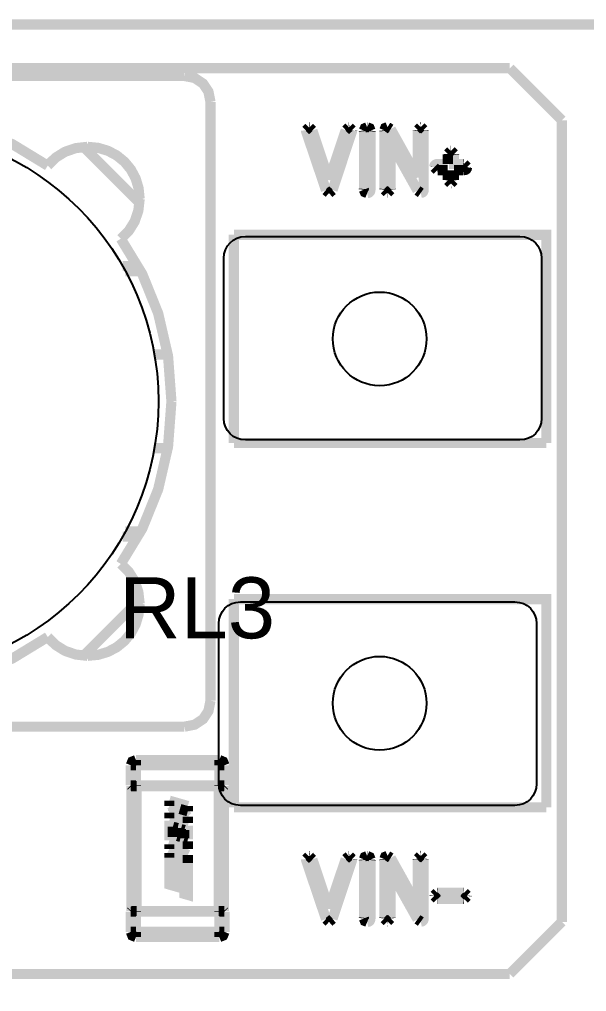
# Model space of a CAD drawing. Header units: inches. Extents: x 15 to 148, y 10 to 111.
# Drawn here: x 130.479 to 131.258, y 103.105 to 104.44 of the extents above; entities that cross this region are included whole.
import ezdxf

# ---------------------------------------------------------------- set-up
doc = ezdxf.new("R2010")
doc.units = ezdxf.units.IN
doc.header["$MEASUREMENT"] = 0
doc.layers.add('BLK_12AWG', color=7, linetype='Continuous')

# ---------------------------------------------------------------- blocks, each defined once
blk = doc.blocks.new('CBA2Board')
at = {"const_width": 0.008}
for points in [[(154.67507, 100.92115), (162.53105, 100.92115), (162.53105, 105.05501), (154.67507, 105.05501), (154.67507, 100.92115)], [(154.67507, 100.92115), (162.53105, 100.92115), (162.53105, 105.05501), (154.67507, 105.05501), (154.67507, 100.92115)], [(154.67507, 100.92115), (162.53105, 100.92115), (162.53105, 105.05501), (154.67507, 105.05501), (154.67507, 100.92115)], [(156.7889, 105.02068), (155.35583, 105.02068)], [(156.7889, 105.02068), (155.35583, 105.02068)], [(156.7889, 105.02068), (155.35583, 105.02068)], [(156.82985, 104.97974), (156.7889, 105.02068)], [(156.82985, 104.97974), (156.7889, 105.02068)], [(156.82985, 104.97974), (156.7889, 105.02068)], [(156.06213, 105.01454), (156.533, 105.01454)], [(156.06213, 105.01454), (156.533, 105.01454)], [(156.06213, 105.01454), (156.533, 105.01454)], [(156.55347, 104.99407), (156.55189, 105.00213), (156.54755, 105.00862), (156.54105, 105.01296), (156.533, 105.01454)], [(156.55347, 104.99407), (156.55189, 105.00213), (156.54755, 105.00862), (156.54105, 105.01296), (156.533, 105.01454)], [(156.55347, 104.99407), (156.55189, 105.00213), (156.54755, 105.00862), (156.54105, 105.01296), (156.533, 105.01454)], [(156.55347, 104.99407), (156.55347, 104.5232)], [(156.55347, 104.99407), (156.55347, 104.5232)], [(156.55347, 104.99407), (156.55347, 104.5232)], [(156.42544, 104.944), (156.3977, 104.96089), (156.36678, 104.97339), (156.33322, 104.98116), (156.29756, 104.98383)], [(156.42544, 104.944), (156.3977, 104.96089), (156.36678, 104.97339), (156.33322, 104.98116), (156.29756, 104.98383)], [(156.42544, 104.944), (156.3977, 104.96089), (156.36678, 104.97339), (156.33322, 104.98116), (156.29756, 104.98383)], [(156.82985, 104.34919), (156.82985, 104.97974)], [(156.82985, 104.34919), (156.82985, 104.97974)], [(156.82985, 104.34919), (156.82985, 104.97974)], [(156.62855, 104.97183), (156.63081, 104.97409)], [(156.62855, 104.97183), (156.63081, 104.97409)], [(156.62855, 104.97183), (156.63081, 104.97409)], [(156.63127, 104.97404), (156.63081, 104.97409)], [(156.63127, 104.97404), (156.63081, 104.97409)], [(156.63127, 104.97404), (156.63081, 104.97409)], [(156.63363, 104.97164), (156.63127, 104.97404)], [(156.63363, 104.97164), (156.63127, 104.97404)], [(156.63363, 104.97164), (156.63127, 104.97404)], [(156.65986, 104.97192), (156.66233, 104.97418)], [(156.65986, 104.97192), (156.66233, 104.97418)], [(156.65986, 104.97192), (156.66233, 104.97418)], [(156.66233, 104.97418), (156.66265, 104.9742)], [(156.66233, 104.97418), (156.66265, 104.9742)], [(156.66233, 104.97418), (156.66265, 104.9742)], [(156.66488, 104.97197), (156.66265, 104.9742)], [(156.66488, 104.97197), (156.66265, 104.9742)], [(156.66488, 104.97197), (156.66265, 104.9742)], [(156.6741, 104.97159), (156.67485, 104.97343), (156.67669, 104.97418)], [(156.6741, 104.97159), (156.67485, 104.97343), (156.67669, 104.97418)], [(156.6741, 104.97159), (156.67485, 104.97343), (156.67669, 104.97418)], [(156.67675, 104.97418), (156.67669, 104.97418)], [(156.67675, 104.97418), (156.67669, 104.97418)], [(156.67675, 104.97418), (156.67669, 104.97418)], [(156.67675, 104.97418), (156.67677, 104.97418)], [(156.67675, 104.97418), (156.67677, 104.97418)], [(156.67675, 104.97418), (156.67677, 104.97418)], [(156.67941, 104.97154), (156.67865, 104.97342), (156.67677, 104.97418)], [(156.67941, 104.97154), (156.67865, 104.97342), (156.67677, 104.97418)], [(156.67941, 104.97154), (156.67865, 104.97342), (156.67677, 104.97418)], [(156.69018, 104.97183), (156.69091, 104.97363), (156.69271, 104.97436)], [(156.69018, 104.97183), (156.69091, 104.97363), (156.69271, 104.97436)], [(156.69018, 104.97183), (156.69091, 104.97363), (156.69271, 104.97436)], [(156.69522, 104.97279), (156.69271, 104.97436)], [(156.69522, 104.97279), (156.69271, 104.97436)], [(156.69522, 104.97279), (156.69271, 104.97436)], [(156.71629, 104.92447), (156.69517, 104.96216), (156.69517, 104.92548)], [(156.71629, 104.92447), (156.69517, 104.96216), (156.69517, 104.92548)], [(156.71629, 104.92447), (156.69517, 104.96216), (156.69517, 104.92548)], [(156.69522, 104.97278), (156.71643, 104.93466)], [(156.69522, 104.97278), (156.71643, 104.93466)], [(156.69522, 104.97278), (156.71643, 104.93466)], [(156.7164, 104.97212), (156.71864, 104.97437)], [(156.7164, 104.97212), (156.71864, 104.97437)], [(156.7164, 104.97212), (156.71864, 104.97437)], [(156.7164, 104.97212), (156.71643, 104.97176)], [(156.7164, 104.97212), (156.71643, 104.97176)], [(156.7164, 104.97212), (156.71643, 104.97176)], [(156.71878, 104.97436), (156.71864, 104.97437)], [(156.71878, 104.97436), (156.71864, 104.97437)], [(156.71878, 104.97436), (156.71864, 104.97437)], [(156.71878, 104.97436), (156.71897, 104.97437)], [(156.71878, 104.97436), (156.71897, 104.97437)], [(156.71878, 104.97436), (156.71897, 104.97437)], [(156.72118, 104.97216), (156.71897, 104.97437)], [(156.72118, 104.97216), (156.71897, 104.97437)], [(156.72118, 104.97216), (156.71897, 104.97437)], [(156.72118, 104.97216), (156.72116, 104.97185)], [(156.72118, 104.97216), (156.72116, 104.97185)], [(156.72118, 104.97216), (156.72116, 104.97185)], [(156.6443, 104.92468), (156.62876, 104.97068), (156.62859, 104.97134), (156.62855, 104.97183)], [(156.62855, 104.97183), (156.62855, 104.97183)], [(156.6443, 104.92468), (156.62876, 104.97068), (156.62859, 104.97134), (156.62855, 104.97183)], [(156.62855, 104.97183), (156.62855, 104.97183)], [(156.6443, 104.92468), (156.62876, 104.97068), (156.62859, 104.97134), (156.62855, 104.97183)], [(156.62855, 104.97183), (156.62855, 104.97183)], [(156.63363, 104.97164), (156.64665, 104.9327)], [(156.63363, 104.97164), (156.64665, 104.9327)], [(156.63363, 104.97164), (156.64665, 104.9327)], [(156.64665, 104.9327), (156.65986, 104.97192)], [(156.64665, 104.9327), (156.65986, 104.97192)], [(156.64665, 104.9327), (156.65986, 104.97192)], [(156.66487, 104.97178), (156.66477, 104.97097), (156.66455, 104.9702), (156.64944, 104.92475)], [(156.66487, 104.97178), (156.66477, 104.97097), (156.66455, 104.9702), (156.64944, 104.92475)], [(156.66487, 104.97178), (156.66477, 104.97097), (156.66455, 104.9702), (156.64944, 104.92475)], [(156.66488, 104.97197), (156.66487, 104.97178)], [(156.66488, 104.97197), (156.66487, 104.97178)], [(156.66488, 104.97197), (156.66487, 104.97178)], [(156.6741, 104.97159), (156.67415, 104.97109)], [(156.6741, 104.97159), (156.67415, 104.97109)], [(156.6741, 104.97159), (156.67415, 104.97109)], [(156.67415, 104.92564), (156.67415, 104.97109)], [(156.67415, 104.92564), (156.67415, 104.97109)], [(156.67415, 104.92564), (156.67415, 104.97109)], [(156.67936, 104.971), (156.67936, 104.92571), (156.67919, 104.92427), (156.67899, 104.9237), (156.67871, 104.92324), (156.67834, 104.92288), (156.67789, 104.92262), (156.67675, 104.92241)], [(156.67936, 104.971), (156.67936, 104.92571), (156.67919, 104.92427), (156.67899, 104.9237), (156.67871, 104.92324), (156.67834, 104.92288), (156.67789, 104.92262), (156.67675, 104.92241)], [(156.67936, 104.971), (156.67936, 104.92571), (156.67919, 104.92427), (156.67899, 104.9237), (156.67871, 104.92324), (156.67834, 104.92288), (156.67789, 104.92262), (156.67675, 104.92241)], [(156.67941, 104.97154), (156.67936, 104.971)], [(156.67941, 104.97154), (156.67936, 104.971)], [(156.67941, 104.97154), (156.67936, 104.971)], [(156.69018, 104.97183), (156.69023, 104.9713)], [(156.69018, 104.97183), (156.69023, 104.9713)], [(156.69018, 104.97183), (156.69023, 104.9713)], [(156.69024, 104.92555), (156.69024, 104.9713)], [(156.69024, 104.92555), (156.69024, 104.9713)], [(156.69024, 104.92555), (156.69024, 104.9713)], [(156.71643, 104.93466), (156.71643, 104.97176)], [(156.71643, 104.93466), (156.71643, 104.97176)], [(156.71643, 104.93466), (156.71643, 104.97176)], [(156.72116, 104.97185), (156.72116, 104.92548), (156.72102, 104.92423), (156.72084, 104.92374), (156.72059, 104.92333), (156.72027, 104.92302), (156.71988, 104.9228), (156.71889, 104.92262)], [(156.72116, 104.97185), (156.72116, 104.92548), (156.72102, 104.92423), (156.72084, 104.92374), (156.72059, 104.92333), (156.72027, 104.92302), (156.71988, 104.9228), (156.71889, 104.92262)], [(156.72116, 104.97185), (156.72116, 104.92548), (156.72102, 104.92423), (156.72084, 104.92374), (156.72059, 104.92333), (156.72027, 104.92302), (156.71988, 104.9228), (156.71889, 104.92262)], [(156.42535, 104.94408), (156.43156, 104.95025), (156.43902, 104.95489), (156.4475, 104.9578), (156.4568, 104.95882)], [(156.42535, 104.94408), (156.43156, 104.95025), (156.43902, 104.95489), (156.4475, 104.9578), (156.4568, 104.95882)], [(156.42535, 104.94408), (156.43156, 104.95025), (156.43902, 104.95489), (156.4475, 104.9578), (156.4568, 104.95882)], [(156.49763, 104.91479), (156.45372, 104.9587)], [(156.49763, 104.91479), (156.45372, 104.9587)], [(156.49763, 104.91479), (156.45372, 104.9587)], [(156.49775, 104.91787), (156.49693, 104.92625), (156.49459, 104.93399), (156.49087, 104.94095), (156.48591, 104.94698), (156.47988, 104.95194), (156.47292, 104.95566), (156.46518, 104.958), (156.4568, 104.95882)], [(156.49775, 104.91787), (156.49693, 104.92625), (156.49459, 104.93399), (156.49087, 104.94095), (156.48591, 104.94698), (156.47988, 104.95194), (156.47292, 104.95566), (156.46518, 104.958), (156.4568, 104.95882)], [(156.49775, 104.91787), (156.49693, 104.92625), (156.49459, 104.93399), (156.49087, 104.94095), (156.48591, 104.94698), (156.47988, 104.95194), (156.47292, 104.95566), (156.46518, 104.958), (156.4568, 104.95882)], [(156.74005, 104.95329), (156.74244, 104.95567)], [(156.74005, 104.95329), (156.74244, 104.95567)], [(156.74005, 104.95329), (156.74244, 104.95567)], [(156.74005, 104.95329), (156.74008, 104.95292)], [(156.74005, 104.95329), (156.74008, 104.95292)], [(156.74005, 104.95329), (156.74008, 104.95292)], [(156.74008, 104.94531), (156.74008, 104.95292)], [(156.74008, 104.94531), (156.74008, 104.95292)], [(156.74008, 104.94531), (156.74008, 104.95292)], [(156.74262, 104.95567), (156.74244, 104.95567)], [(156.74262, 104.95567), (156.74244, 104.95567)], [(156.74262, 104.95567), (156.74244, 104.95567)], [(156.74262, 104.95567), (156.74264, 104.95567)], [(156.74262, 104.95567), (156.74264, 104.95567)], [(156.74262, 104.95567), (156.74264, 104.95567)], [(156.74509, 104.95322), (156.74264, 104.95567)], [(156.74509, 104.95322), (156.74264, 104.95567)], [(156.74509, 104.95322), (156.74264, 104.95567)], [(156.74509, 104.95322), (156.74504, 104.95272)], [(156.74509, 104.95322), (156.74504, 104.95272)], [(156.74509, 104.95322), (156.74504, 104.95272)], [(156.74504, 104.95272), (156.74504, 104.94529), (156.75238, 104.94529)], [(156.74504, 104.95272), (156.74504, 104.94529), (156.75238, 104.94529)], [(156.74504, 104.95272), (156.74504, 104.94529), (156.75238, 104.94529)], [(156.72947, 104.94284), (156.72948, 104.94296)], [(156.72947, 104.94284), (156.72948, 104.94296)], [(156.72947, 104.94284), (156.72948, 104.94296)], [(156.72947, 104.94284), (156.73193, 104.94039)], [(156.72947, 104.94284), (156.73193, 104.94039)], [(156.72947, 104.94284), (156.73193, 104.94039)], [(156.72948, 104.94296), (156.72966, 104.94399), (156.72989, 104.94439), (156.73021, 104.94473), (156.73063, 104.94498), (156.73113, 104.94517), (156.73242, 104.94531), (156.74008, 104.94531)], [(156.72948, 104.94296), (156.72966, 104.94399), (156.72989, 104.94439), (156.73021, 104.94473), (156.73063, 104.94498), (156.73113, 104.94517), (156.73242, 104.94531), (156.74008, 104.94531)], [(156.72948, 104.94296), (156.72966, 104.94399), (156.72989, 104.94439), (156.73021, 104.94473), (156.73063, 104.94498), (156.73113, 104.94517), (156.73242, 104.94531), (156.74008, 104.94531)], [(156.75525, 104.94278), (156.75507, 104.94175), (156.75484, 104.94134), (156.75452, 104.94101), (156.7541, 104.94075), (156.7536, 104.94057), (156.75231, 104.94042)], [(156.75525, 104.94278), (156.75507, 104.94175), (156.75484, 104.94134), (156.75452, 104.94101), (156.7541, 104.94075), (156.7536, 104.94057), (156.75231, 104.94042)], [(156.75525, 104.94278), (156.75507, 104.94175), (156.75484, 104.94134), (156.75452, 104.94101), (156.7541, 104.94075), (156.7536, 104.94057), (156.75231, 104.94042)], [(156.75237, 104.94529), (156.75281, 104.94533)], [(156.75237, 104.94529), (156.75281, 104.94533)], [(156.75237, 104.94529), (156.75281, 104.94533)], [(156.75526, 104.94288), (156.75281, 104.94533)], [(156.75526, 104.94288), (156.75281, 104.94533)], [(156.75526, 104.94288), (156.75281, 104.94533)], [(156.75526, 104.94288), (156.75525, 104.94278)], [(156.75526, 104.94288), (156.75525, 104.94278)], [(156.75526, 104.94288), (156.75525, 104.94278)], [(156.73235, 104.94042), (156.73193, 104.94039)], [(156.73235, 104.94042), (156.73193, 104.94039)], [(156.73235, 104.94042), (156.73193, 104.94039)], [(156.74008, 104.94042), (156.73236, 104.94042)], [(156.74008, 104.94042), (156.73236, 104.94042)], [(156.74008, 104.94042), (156.73236, 104.94042)], [(156.74008, 104.93284), (156.74008, 104.94042)], [(156.74008, 104.93284), (156.74008, 104.94042)], [(156.74008, 104.93284), (156.74008, 104.94042)], [(156.74495, 104.94042), (156.74495, 104.9329)], [(156.75231, 104.94042), (156.74495, 104.94042)], [(156.74495, 104.94042), (156.74495, 104.9329)], [(156.75231, 104.94042), (156.74495, 104.94042)], [(156.74495, 104.94042), (156.74495, 104.9329)], [(156.75231, 104.94042), (156.74495, 104.94042)], [(156.74005, 104.93247), (156.74008, 104.93284)], [(156.74005, 104.93247), (156.74008, 104.93284)], [(156.74005, 104.93247), (156.74008, 104.93284)], [(156.74005, 104.93247), (156.74246, 104.93006)], [(156.74005, 104.93247), (156.74246, 104.93006)], [(156.74005, 104.93247), (156.74246, 104.93006)], [(156.74264, 104.93007), (156.74246, 104.93006)], [(156.74264, 104.93007), (156.74246, 104.93006)], [(156.74264, 104.93007), (156.74246, 104.93006)], [(156.74264, 104.93007), (156.74265, 104.93007)], [(156.74264, 104.93007), (156.74265, 104.93007)], [(156.74264, 104.93007), (156.74265, 104.93007)], [(156.745, 104.93242), (156.74265, 104.93007)], [(156.745, 104.93242), (156.74265, 104.93007)], [(156.745, 104.93242), (156.74265, 104.93007)], [(156.745, 104.93242), (156.74495, 104.93291)], [(156.745, 104.93242), (156.74495, 104.93291)], [(156.745, 104.93242), (156.74495, 104.93291)], [(156.6443, 104.92468), (156.64672, 104.92241)], [(156.6443, 104.92468), (156.64672, 104.92241)], [(156.6443, 104.92468), (156.64672, 104.92241)], [(156.64944, 104.92475), (156.64672, 104.92241)], [(156.64944, 104.92475), (156.64672, 104.92241)], [(156.64944, 104.92475), (156.64672, 104.92241)], [(156.67409, 104.92508), (156.67415, 104.92563)], [(156.67409, 104.92508), (156.67415, 104.92563)], [(156.67409, 104.92508), (156.67415, 104.92563)], [(156.67409, 104.92508), (156.67486, 104.92319), (156.67675, 104.92241)], [(156.67409, 104.92508), (156.67486, 104.92319), (156.67675, 104.92241)], [(156.67409, 104.92508), (156.67486, 104.92319), (156.67675, 104.92241)], [(156.69019, 104.92508), (156.69024, 104.92555)], [(156.69019, 104.92508), (156.69024, 104.92555)], [(156.69019, 104.92508), (156.69024, 104.92555)], [(156.69019, 104.92508), (156.69253, 104.92273)], [(156.69019, 104.92508), (156.69253, 104.92273)], [(156.69019, 104.92508), (156.69253, 104.92273)], [(156.69257, 104.92273), (156.69253, 104.92273)], [(156.69257, 104.92273), (156.69253, 104.92273)], [(156.69257, 104.92273), (156.69253, 104.92273)], [(156.69257, 104.92273), (156.69278, 104.92273)], [(156.69257, 104.92273), (156.69278, 104.92273)], [(156.69257, 104.92273), (156.69278, 104.92273)], [(156.6952, 104.92514), (156.69278, 104.92273)], [(156.6952, 104.92514), (156.69278, 104.92273)], [(156.6952, 104.92514), (156.69278, 104.92273)], [(156.6952, 104.92514), (156.69517, 104.92548)], [(156.6952, 104.92514), (156.69517, 104.92548)], [(156.6952, 104.92514), (156.69517, 104.92548)], [(156.71629, 104.92447), (156.71889, 104.92262)], [(156.71629, 104.92447), (156.71889, 104.92262)], [(156.71629, 104.92447), (156.71889, 104.92262)], [(156.49775, 104.91787), (156.49673, 104.90857), (156.49382, 104.90009), (156.48918, 104.89263), (156.48301, 104.88642)], [(156.49775, 104.91787), (156.49673, 104.90857), (156.49382, 104.90009), (156.48918, 104.89263), (156.48301, 104.88642)], [(156.49775, 104.91787), (156.49673, 104.90857), (156.49382, 104.90009), (156.48918, 104.89263), (156.48301, 104.88642)], [(156.5719, 104.88966), (156.5719, 104.72588)], [(156.5719, 104.88966), (156.81756, 104.88966), (156.81756, 104.72588)], [(156.5719, 104.88966), (156.5719, 104.72588)], [(156.5719, 104.88966), (156.81756, 104.88966), (156.81756, 104.72588)], [(156.5719, 104.88966), (156.5719, 104.72588)], [(156.5719, 104.88966), (156.81756, 104.88966), (156.81756, 104.72588)], [(156.52276, 104.75863), (156.52009, 104.79429), (156.51232, 104.82785), (156.49982, 104.85877), (156.48293, 104.88651)], [(156.52276, 104.75863), (156.52009, 104.79429), (156.51232, 104.82785), (156.49982, 104.85877), (156.48293, 104.88651)], [(156.52276, 104.75863), (156.52009, 104.79429), (156.51232, 104.82785), (156.49982, 104.85877), (156.48293, 104.88651)], [(156.48431, 104.86509), (156.49601, 104.86509)], [(156.48431, 104.86509), (156.49601, 104.86509)], [(156.48431, 104.86509), (156.49601, 104.86509)], [(156.48659, 104.861), (156.49815, 104.861)], [(156.48659, 104.861), (156.49815, 104.861)], [(156.48659, 104.861), (156.49815, 104.861)], [(156.50934, 104.79549), (156.51973, 104.79549)], [(156.50934, 104.79549), (156.51973, 104.79549)], [(156.50934, 104.79549), (156.51973, 104.79549)], [(156.52276, 104.75863), (156.52009, 104.72298), (156.51232, 104.68942), (156.49982, 104.6585), (156.48293, 104.63076)], [(156.52276, 104.75863), (156.52009, 104.72298), (156.51232, 104.68942), (156.49982, 104.6585), (156.48293, 104.63076)], [(156.52276, 104.75863), (156.52009, 104.72298), (156.51232, 104.68942), (156.49982, 104.6585), (156.48293, 104.63076)], [(156.51973, 104.72178), (156.50934, 104.72178)], [(156.51973, 104.72178), (156.50934, 104.72178)], [(156.51973, 104.72178), (156.50934, 104.72178)], [(156.5719, 104.72588), (156.81756, 104.72588)], [(156.5719, 104.72588), (156.81756, 104.72588)], [(156.5719, 104.72588), (156.81756, 104.72588)], [(156.49601, 104.65218), (156.48431, 104.65218)], [(156.49601, 104.65218), (156.48431, 104.65218)], [(156.49601, 104.65218), (156.48431, 104.65218)], [(156.49815, 104.65627), (156.48659, 104.65627)], [(156.49815, 104.65627), (156.48659, 104.65627)], [(156.49815, 104.65627), (156.48659, 104.65627)], [(156.49775, 104.5994), (156.49673, 104.6087), (156.49382, 104.61718), (156.48918, 104.62464), (156.48301, 104.63085)], [(156.49775, 104.5994), (156.49673, 104.6087), (156.49382, 104.61718), (156.48918, 104.62464), (156.48301, 104.63085)], [(156.49775, 104.5994), (156.49673, 104.6087), (156.49382, 104.61718), (156.48918, 104.62464), (156.48301, 104.63085)], [(156.49763, 104.60248), (156.45372, 104.55857)], [(156.49763, 104.60248), (156.45372, 104.55857)], [(156.49763, 104.60248), (156.45372, 104.55857)], [(156.49775, 104.5994), (156.49693, 104.59102), (156.49459, 104.58328), (156.49087, 104.57632), (156.48591, 104.57029), (156.47988, 104.56533), (156.47292, 104.56161), (156.46518, 104.55927), (156.4568, 104.55845)], [(156.49775, 104.5994), (156.49693, 104.59102), (156.49459, 104.58328), (156.49087, 104.57632), (156.48591, 104.57029), (156.47988, 104.56533), (156.47292, 104.56161), (156.46518, 104.55927), (156.4568, 104.55845)], [(156.49775, 104.5994), (156.49693, 104.59102), (156.49459, 104.58328), (156.49087, 104.57632), (156.48591, 104.57029), (156.47988, 104.56533), (156.47292, 104.56161), (156.46518, 104.55927), (156.4568, 104.55845)], [(156.5719, 104.60304), (156.5719, 104.43926)], [(156.5719, 104.60304), (156.81756, 104.60304), (156.81756, 104.43926)], [(156.5719, 104.60304), (156.5719, 104.43926)], [(156.5719, 104.60304), (156.81756, 104.60304), (156.81756, 104.43926)], [(156.5719, 104.60304), (156.5719, 104.43926)], [(156.5719, 104.60304), (156.81756, 104.60304), (156.81756, 104.43926)], [(156.42544, 104.57327), (156.3977, 104.55638), (156.36678, 104.54388), (156.33322, 104.53611), (156.29756, 104.53344)], [(156.42544, 104.57327), (156.3977, 104.55638), (156.36678, 104.54388), (156.33322, 104.53611), (156.29756, 104.53344)], [(156.42544, 104.57327), (156.3977, 104.55638), (156.36678, 104.54388), (156.33322, 104.53611), (156.29756, 104.53344)], [(156.42535, 104.57319), (156.43156, 104.56702), (156.43902, 104.56238), (156.4475, 104.55947), (156.4568, 104.55845)], [(156.42535, 104.57319), (156.43156, 104.56702), (156.43902, 104.56238), (156.4475, 104.55947), (156.4568, 104.55845)], [(156.42535, 104.57319), (156.43156, 104.56702), (156.43902, 104.56238), (156.4475, 104.55947), (156.4568, 104.55845)], [(156.55347, 104.5232), (156.55189, 104.51514), (156.54755, 104.50865), (156.54105, 104.50431), (156.533, 104.50273)], [(156.55347, 104.5232), (156.55189, 104.51514), (156.54755, 104.50865), (156.54105, 104.50431), (156.533, 104.50273)], [(156.55347, 104.5232), (156.55189, 104.51514), (156.54755, 104.50865), (156.54105, 104.50431), (156.533, 104.50273)], [(156.533, 104.50273), (156.06213, 104.50273)], [(156.533, 104.50273), (156.06213, 104.50273)], [(156.533, 104.50273), (156.06213, 104.50273)], [(156.49079, 104.47237), (156.49197, 104.47528), (156.49488, 104.47646)], [(156.49079, 104.47237), (156.49197, 104.47528), (156.49488, 104.47646)], [(156.49079, 104.47237), (156.49197, 104.47528), (156.49488, 104.47646)], [(156.5604, 104.47646), (156.49488, 104.47646)], [(156.49488, 104.47646), (156.49488, 104.47237)], [(156.5604, 104.47646), (156.49488, 104.47646)], [(156.49488, 104.47646), (156.49488, 104.47237)], [(156.5604, 104.47646), (156.49488, 104.47646)], [(156.49488, 104.47646), (156.49488, 104.47237)], [(156.56449, 104.47237), (156.56331, 104.47528), (156.5604, 104.47646)], [(156.5604, 104.47237), (156.5604, 104.47646)], [(156.56449, 104.47237), (156.56331, 104.47528), (156.5604, 104.47646)], [(156.5604, 104.47237), (156.5604, 104.47646)], [(156.56449, 104.47237), (156.56331, 104.47528), (156.5604, 104.47646)], [(156.5604, 104.47237), (156.5604, 104.47646)], [(156.49079, 104.47237), (156.49079, 104.45648)], [(156.49488, 104.47237), (156.49079, 104.47237)], [(156.49079, 104.47237), (156.49079, 104.45648)], [(156.49488, 104.47237), (156.49079, 104.47237)], [(156.49079, 104.47237), (156.49079, 104.45648)], [(156.49488, 104.47237), (156.49079, 104.47237)], [(156.49488, 104.45648), (156.49488, 104.47237), (156.5604, 104.47237)], [(156.49488, 104.45648), (156.49488, 104.47237), (156.5604, 104.47237)], [(156.49488, 104.45648), (156.49488, 104.47237), (156.5604, 104.47237)], [(156.5604, 104.47237), (156.5604, 104.45648)], [(156.56449, 104.47237), (156.5604, 104.47237)], [(156.5604, 104.47237), (156.5604, 104.45648)], [(156.56449, 104.47237), (156.5604, 104.47237)], [(156.5604, 104.47237), (156.5604, 104.45648)], [(156.56449, 104.47237), (156.5604, 104.47237)], [(156.56449, 104.45648), (156.56449, 104.47237)], [(156.56449, 104.45648), (156.56449, 104.47237)], [(156.56449, 104.45648), (156.56449, 104.47237)], [(156.49079, 104.45648), (156.49126, 104.45599)], [(156.49488, 104.45648), (156.49079, 104.45648)], [(156.49079, 104.45648), (156.49126, 104.45599)], [(156.49488, 104.45648), (156.49079, 104.45648)], [(156.49079, 104.45648), (156.49126, 104.45599)], [(156.49488, 104.45648), (156.49079, 104.45648)], [(156.49098, 104.45599), (156.49304, 104.45599)], [(156.49098, 104.45599), (156.49304, 104.45599)], [(156.49098, 104.45599), (156.49304, 104.45599)], [(156.49124, 104.45599), (156.49124, 104.35772)], [(156.49124, 104.45599), (156.49124, 104.35772)], [(156.49124, 104.45599), (156.49124, 104.35772)], [(156.49511, 104.45599), (156.49304, 104.45599)], [(156.49511, 104.45599), (156.49304, 104.45599)], [(156.49511, 104.45599), (156.49304, 104.45599)], [(156.49488, 104.45648), (156.49488, 104.45599)], [(156.5604, 104.45648), (156.49488, 104.45648)], [(156.49488, 104.45648), (156.49488, 104.45599)], [(156.5604, 104.45648), (156.49488, 104.45648)], [(156.49488, 104.45648), (156.49488, 104.45599)], [(156.5604, 104.45648), (156.49488, 104.45648)], [(156.49488, 104.45599), (156.49533, 104.45599)], [(156.49488, 104.45599), (156.49533, 104.45599)], [(156.49488, 104.45599), (156.49533, 104.45599)], [(156.49533, 104.45599), (156.49538, 104.45599)], [(156.49533, 104.45599), (156.49538, 104.45599)], [(156.49533, 104.45599), (156.49538, 104.45599)], [(156.5599, 104.45599), (156.49538, 104.45599)], [(156.49538, 104.35772), (156.49538, 104.45599)], [(156.5599, 104.45599), (156.49538, 104.45599)], [(156.49538, 104.35772), (156.49538, 104.45599)], [(156.5599, 104.45599), (156.49538, 104.45599)], [(156.49538, 104.35772), (156.49538, 104.45599)], [(156.5599, 104.45599), (156.55995, 104.45599)], [(156.5599, 104.45599), (156.5599, 104.35772)], [(156.5599, 104.45599), (156.55995, 104.45599)], [(156.5599, 104.45599), (156.5599, 104.35772)], [(156.5599, 104.45599), (156.55995, 104.45599)], [(156.5599, 104.45599), (156.5599, 104.35772)], [(156.55995, 104.45599), (156.5604, 104.45599)], [(156.55995, 104.45599), (156.5604, 104.45599)], [(156.55995, 104.45599), (156.5604, 104.45599)], [(156.5604, 104.45648), (156.5604, 104.45599)], [(156.56449, 104.45648), (156.5604, 104.45648)], [(156.5604, 104.45648), (156.5604, 104.45599)], [(156.56449, 104.45648), (156.5604, 104.45648)], [(156.5604, 104.45648), (156.5604, 104.45599)], [(156.56449, 104.45648), (156.5604, 104.45648)], [(156.56047, 104.45599), (156.56224, 104.456)], [(156.56047, 104.45599), (156.56224, 104.456)], [(156.56047, 104.45599), (156.56224, 104.456)], [(156.564, 104.45599), (156.56224, 104.456)], [(156.564, 104.45599), (156.56224, 104.456)], [(156.564, 104.45599), (156.56224, 104.456)], [(156.56449, 104.45648), (156.56402, 104.45599)], [(156.56449, 104.45648), (156.56402, 104.45599)], [(156.56449, 104.45648), (156.56402, 104.45599)], [(156.56404, 104.45599), (156.56404, 104.35772)], [(156.56404, 104.45599), (156.56404, 104.35772)], [(156.56404, 104.45599), (156.56404, 104.35772)], [(156.52113, 104.44453), (156.53565, 104.44035)], [(156.52113, 104.44039), (156.52113, 104.44453)], [(156.52113, 104.44453), (156.53565, 104.44035)], [(156.52113, 104.44039), (156.52113, 104.44453)], [(156.52113, 104.44453), (156.53565, 104.44035)], [(156.52113, 104.44039), (156.52113, 104.44453)], [(156.52901, 104.43813), (156.52113, 104.44039)], [(156.52901, 104.43813), (156.52113, 104.44039)], [(156.52901, 104.43813), (156.52113, 104.44039)], [(156.52113, 104.43497), (156.52901, 104.43813)], [(156.52113, 104.43497), (156.52901, 104.43813)], [(156.52113, 104.43497), (156.52901, 104.43813)], [(156.52946, 104.43799), (156.53565, 104.43183)], [(156.53565, 104.43622), (156.52946, 104.43799)], [(156.52946, 104.43799), (156.53565, 104.43183)], [(156.53565, 104.43622), (156.52946, 104.43799)], [(156.52946, 104.43799), (156.53565, 104.43183)], [(156.53565, 104.43622), (156.52946, 104.43799)], [(156.53565, 104.44035), (156.53565, 104.43622)], [(156.53565, 104.44035), (156.53565, 104.43622)], [(156.53565, 104.44035), (156.53565, 104.43622)], [(156.5719, 104.43926), (156.81756, 104.43926)], [(156.5719, 104.43926), (156.81756, 104.43926)], [(156.5719, 104.43926), (156.81756, 104.43926)], [(156.52113, 104.43055), (156.52113, 104.43497)], [(156.52113, 104.43055), (156.52113, 104.43497)], [(156.52113, 104.43055), (156.52113, 104.43497)], [(156.52901, 104.43382), (156.52113, 104.43055)], [(156.52901, 104.43382), (156.52113, 104.43055)], [(156.52901, 104.43382), (156.52113, 104.43055)], [(156.53565, 104.42705), (156.52901, 104.43382)], [(156.53565, 104.42705), (156.52901, 104.43382)], [(156.53565, 104.42705), (156.52901, 104.43382)], [(156.53565, 104.43183), (156.53565, 104.42705)], [(156.53565, 104.43183), (156.53565, 104.42705)], [(156.53565, 104.43183), (156.53565, 104.42705)], [(156.52113, 104.42893), (156.53565, 104.42476)], [(156.52113, 104.4133), (156.52113, 104.42893)], [(156.52113, 104.42893), (156.53565, 104.42476)], [(156.52113, 104.4133), (156.52113, 104.42893)], [(156.52113, 104.42893), (156.53565, 104.42476)], [(156.52113, 104.4133), (156.52113, 104.42893)], [(156.52389, 104.42401), (156.52389, 104.41597)], [(156.5275, 104.42299), (156.52389, 104.42401)], [(156.52389, 104.42401), (156.52389, 104.41597)], [(156.5275, 104.42299), (156.52389, 104.42401)], [(156.52389, 104.42401), (156.52389, 104.41597)], [(156.5275, 104.42299), (156.52389, 104.42401)], [(156.5275, 104.41676), (156.5275, 104.42299)], [(156.5275, 104.41676), (156.5275, 104.42299)], [(156.5275, 104.41676), (156.5275, 104.42299)], [(156.53018, 104.42222), (156.53018, 104.41599)], [(156.53288, 104.42144), (156.53018, 104.42222)], [(156.53018, 104.42222), (156.53018, 104.41599)], [(156.53288, 104.42144), (156.53018, 104.42222)], [(156.53018, 104.42222), (156.53018, 104.41599)], [(156.53288, 104.42144), (156.53018, 104.42222)], [(156.53565, 104.42476), (156.53565, 104.41404)], [(156.53565, 104.42476), (156.53565, 104.41404)], [(156.53565, 104.42476), (156.53565, 104.41404)], [(156.52389, 104.41597), (156.53565, 104.41259)], [(156.52389, 104.41597), (156.53565, 104.41259)], [(156.52389, 104.41597), (156.53565, 104.41259)], [(156.53018, 104.41599), (156.5275, 104.41676)], [(156.53018, 104.41599), (156.5275, 104.41676)], [(156.53018, 104.41599), (156.5275, 104.41676)], [(156.53288, 104.41482), (156.53288, 104.42144)], [(156.53288, 104.41482), (156.53288, 104.42144)], [(156.53288, 104.41482), (156.53288, 104.42144)], [(156.53565, 104.41404), (156.53288, 104.41482)], [(156.53565, 104.41404), (156.53288, 104.41482)], [(156.53565, 104.41404), (156.53288, 104.41482)], [(156.53405, 104.40959), (156.52113, 104.4133)], [(156.53405, 104.40959), (156.52113, 104.4133)], [(156.53405, 104.40959), (156.52113, 104.4133)], [(156.52113, 104.41031), (156.53405, 104.40959)], [(156.52113, 104.40644), (156.52113, 104.41031)], [(156.52113, 104.41031), (156.53405, 104.40959)], [(156.52113, 104.40644), (156.52113, 104.41031)], [(156.52113, 104.41031), (156.53405, 104.40959)], [(156.52113, 104.40644), (156.52113, 104.41031)], [(156.53412, 104.39958), (156.52113, 104.40644)], [(156.53412, 104.39958), (156.52113, 104.40644)], [(156.53412, 104.39958), (156.52113, 104.40644)], [(156.52528, 104.4071), (156.53565, 104.40182)], [(156.53565, 104.40641), (156.52528, 104.4071)], [(156.52528, 104.4071), (156.53565, 104.40182)], [(156.53565, 104.40641), (156.52528, 104.4071)], [(156.52528, 104.4071), (156.53565, 104.40182)], [(156.53565, 104.40641), (156.52528, 104.4071)], [(156.53565, 104.41259), (156.53565, 104.40641)], [(156.53565, 104.41259), (156.53565, 104.40641)], [(156.53565, 104.41259), (156.53565, 104.40641)], [(156.52113, 104.40331), (156.53412, 104.39958)], [(156.52113, 104.39962), (156.52113, 104.40331)], [(156.52113, 104.40331), (156.53412, 104.39958)], [(156.52113, 104.39962), (156.52113, 104.40331)], [(156.52113, 104.40331), (156.53412, 104.39958)], [(156.52113, 104.39962), (156.52113, 104.40331)], [(156.53565, 104.39545), (156.52113, 104.39962)], [(156.53565, 104.39545), (156.52113, 104.39962)], [(156.53565, 104.39545), (156.52113, 104.39962)], [(156.53018, 104.38493), (156.5275, 104.3857), (156.5275, 104.39193), (156.52389, 104.39296), (156.52389, 104.38613), (156.52113, 104.38691), (156.52113, 104.39788), (156.53565, 104.39371), (156.53565, 104.3704), (156.53284, 104.37121), (156.53284, 104.37518), (156.52113, 104.37855), (156.52113, 104.38268), (156.53284, 104.37931), (156.53286, 104.38373), (156.53288, 104.39038), (156.53018, 104.39116), (156.53018, 104.38493)], [(156.53018, 104.38493), (156.5275, 104.3857), (156.5275, 104.39193), (156.52389, 104.39296), (156.52389, 104.38613), (156.52113, 104.38691), (156.52113, 104.39788), (156.53565, 104.39371), (156.53565, 104.3704), (156.53284, 104.37121), (156.53284, 104.37518), (156.52113, 104.37855), (156.52113, 104.38268), (156.53284, 104.37931), (156.53286, 104.38373), (156.53288, 104.39038), (156.53018, 104.39116), (156.53018, 104.38493)], [(156.53018, 104.38493), (156.5275, 104.3857), (156.5275, 104.39193), (156.52389, 104.39296), (156.52389, 104.38613), (156.52113, 104.38691), (156.52113, 104.39788), (156.53565, 104.39371), (156.53565, 104.3704), (156.53284, 104.37121), (156.53284, 104.37518), (156.52113, 104.37855), (156.52113, 104.38268), (156.53284, 104.37931), (156.53286, 104.38373), (156.53288, 104.39038), (156.53018, 104.39116), (156.53018, 104.38493)], [(156.53565, 104.40182), (156.53565, 104.39545)], [(156.53565, 104.40182), (156.53565, 104.39545)], [(156.53565, 104.40182), (156.53565, 104.39545)], [(156.62855, 104.39861), (156.63081, 104.40086)], [(156.62855, 104.39861), (156.63081, 104.40086)], [(156.62855, 104.39861), (156.63081, 104.40086)], [(156.62855, 104.3986), (156.62855, 104.39861)], [(156.62855, 104.3986), (156.62855, 104.39861)], [(156.62855, 104.3986), (156.62855, 104.39861)], [(156.6443, 104.35145), (156.62876, 104.39745), (156.62859, 104.39812), (156.62855, 104.3986)], [(156.6443, 104.35145), (156.62876, 104.39745), (156.62859, 104.39812), (156.62855, 104.3986)], [(156.6443, 104.35145), (156.62876, 104.39745), (156.62859, 104.39812), (156.62855, 104.3986)], [(156.63127, 104.40081), (156.63081, 104.40086)], [(156.63127, 104.40081), (156.63081, 104.40086)], [(156.63127, 104.40081), (156.63081, 104.40086)], [(156.63363, 104.39841), (156.63127, 104.40081)], [(156.63363, 104.39841), (156.63127, 104.40081)], [(156.63363, 104.39841), (156.63127, 104.40081)], [(156.64665, 104.35947), (156.65986, 104.39869)], [(156.64665, 104.35947), (156.65986, 104.39869)], [(156.64665, 104.35947), (156.65986, 104.39869)], [(156.66487, 104.39855), (156.66477, 104.39774), (156.66455, 104.39697), (156.64944, 104.35152)], [(156.66487, 104.39855), (156.66477, 104.39774), (156.66455, 104.39697), (156.64944, 104.35152)], [(156.66487, 104.39855), (156.66477, 104.39774), (156.66455, 104.39697), (156.64944, 104.35152)], [(156.65986, 104.39869), (156.66233, 104.40095)], [(156.65986, 104.39869), (156.66233, 104.40095)], [(156.65986, 104.39869), (156.66233, 104.40095)], [(156.66233, 104.40095), (156.66265, 104.40097)], [(156.66233, 104.40095), (156.66265, 104.40097)], [(156.66233, 104.40095), (156.66265, 104.40097)], [(156.66488, 104.39875), (156.66265, 104.40097)], [(156.66488, 104.39875), (156.66265, 104.40097)], [(156.66488, 104.39875), (156.66265, 104.40097)], [(156.66488, 104.39875), (156.66487, 104.39855)], [(156.66488, 104.39875), (156.66487, 104.39855)], [(156.66488, 104.39875), (156.66487, 104.39855)], [(156.6741, 104.39836), (156.67485, 104.4002), (156.67669, 104.40095)], [(156.6741, 104.39836), (156.67485, 104.4002), (156.67669, 104.40095)], [(156.6741, 104.39836), (156.67485, 104.4002), (156.67669, 104.40095)], [(156.67675, 104.40095), (156.67669, 104.40095)], [(156.67675, 104.40095), (156.67669, 104.40095)], [(156.67675, 104.40095), (156.67669, 104.40095)], [(156.67675, 104.40095), (156.67677, 104.40095)], [(156.67675, 104.40095), (156.67677, 104.40095)], [(156.67675, 104.40095), (156.67677, 104.40095)], [(156.67941, 104.39831), (156.67865, 104.40019), (156.67677, 104.40095)], [(156.67941, 104.39831), (156.67865, 104.40019), (156.67677, 104.40095)], [(156.67941, 104.39831), (156.67865, 104.40019), (156.67677, 104.40095)], [(156.69018, 104.3986), (156.69091, 104.4004), (156.69271, 104.40113)], [(156.69018, 104.3986), (156.69091, 104.4004), (156.69271, 104.40113)], [(156.69018, 104.3986), (156.69091, 104.4004), (156.69271, 104.40113)], [(156.69018, 104.3986), (156.69023, 104.39807)], [(156.69018, 104.3986), (156.69023, 104.39807)], [(156.69018, 104.3986), (156.69023, 104.39807)], [(156.69522, 104.39956), (156.69271, 104.40113)], [(156.69522, 104.39956), (156.69271, 104.40113)], [(156.69522, 104.39956), (156.69271, 104.40113)], [(156.71629, 104.35124), (156.69517, 104.38893), (156.69517, 104.35225)], [(156.71629, 104.35124), (156.69517, 104.38893), (156.69517, 104.35225)], [(156.71629, 104.35124), (156.69517, 104.38893), (156.69517, 104.35225)], [(156.69522, 104.39956), (156.71643, 104.36144), (156.71643, 104.39853)], [(156.69522, 104.39956), (156.71643, 104.36144), (156.71643, 104.39853)], [(156.69522, 104.39956), (156.71643, 104.36144), (156.71643, 104.39853)], [(156.7164, 104.39889), (156.71864, 104.40114)], [(156.7164, 104.39889), (156.71864, 104.40114)], [(156.7164, 104.39889), (156.71864, 104.40114)], [(156.7164, 104.39889), (156.71643, 104.39853)], [(156.7164, 104.39889), (156.71643, 104.39853)], [(156.7164, 104.39889), (156.71643, 104.39853)], [(156.71878, 104.40113), (156.71864, 104.40114)], [(156.71878, 104.40113), (156.71864, 104.40114)], [(156.71878, 104.40113), (156.71864, 104.40114)], [(156.71878, 104.40113), (156.71897, 104.40114)], [(156.71878, 104.40113), (156.71897, 104.40114)], [(156.71878, 104.40113), (156.71897, 104.40114)], [(156.72116, 104.39862), (156.72116, 104.35225), (156.72102, 104.351), (156.72084, 104.35051), (156.72059, 104.35011), (156.72027, 104.34979), (156.71988, 104.34957), (156.71889, 104.34939)], [(156.72116, 104.39862), (156.72116, 104.35225), (156.72102, 104.351), (156.72084, 104.35051), (156.72059, 104.35011), (156.72027, 104.34979), (156.71988, 104.34957), (156.71889, 104.34939)], [(156.72116, 104.39862), (156.72116, 104.35225), (156.72102, 104.351), (156.72084, 104.35051), (156.72059, 104.35011), (156.72027, 104.34979), (156.71988, 104.34957), (156.71889, 104.34939)], [(156.72118, 104.39893), (156.71897, 104.40114)], [(156.72118, 104.39893), (156.71897, 104.40114)], [(156.72118, 104.39893), (156.71897, 104.40114)], [(156.72118, 104.39893), (156.72116, 104.39862)], [(156.72118, 104.39893), (156.72116, 104.39862)], [(156.72118, 104.39893), (156.72116, 104.39862)], [(156.63363, 104.39841), (156.64665, 104.35947)], [(156.63363, 104.39841), (156.64665, 104.35947)], [(156.63363, 104.39841), (156.64665, 104.35947)], [(156.6741, 104.39836), (156.67415, 104.39786)], [(156.6741, 104.39836), (156.67415, 104.39786)], [(156.6741, 104.39836), (156.67415, 104.39786)], [(156.67415, 104.35241), (156.67415, 104.39787)], [(156.67415, 104.35241), (156.67415, 104.39787)], [(156.67415, 104.35241), (156.67415, 104.39787)], [(156.67936, 104.39777), (156.67936, 104.35248), (156.67919, 104.35104), (156.67899, 104.35047), (156.67871, 104.35001), (156.67834, 104.34965), (156.67789, 104.34939), (156.67675, 104.34919)], [(156.67936, 104.39777), (156.67936, 104.35248), (156.67919, 104.35104), (156.67899, 104.35047), (156.67871, 104.35001), (156.67834, 104.34965), (156.67789, 104.34939), (156.67675, 104.34919)], [(156.67936, 104.39777), (156.67936, 104.35248), (156.67919, 104.35104), (156.67899, 104.35047), (156.67871, 104.35001), (156.67834, 104.34965), (156.67789, 104.34939), (156.67675, 104.34919)], [(156.67941, 104.39831), (156.67936, 104.39778)], [(156.67941, 104.39831), (156.67936, 104.39778)], [(156.67941, 104.39831), (156.67936, 104.39778)], [(156.69024, 104.35232), (156.69024, 104.39807)], [(156.69024, 104.35232), (156.69024, 104.39807)], [(156.69024, 104.35232), (156.69024, 104.39807)], [(156.72946, 104.36955), (156.72948, 104.36982)], [(156.72946, 104.36955), (156.72948, 104.36982)], [(156.72946, 104.36955), (156.72948, 104.36982)], [(156.72946, 104.36955), (156.73176, 104.36725)], [(156.72946, 104.36955), (156.73176, 104.36725)], [(156.72946, 104.36955), (156.73176, 104.36725)], [(156.72947, 104.36996), (156.73175, 104.37223)], [(156.72947, 104.36996), (156.73175, 104.37223)], [(156.72947, 104.36996), (156.73175, 104.37223)], [(156.72947, 104.36996), (156.72948, 104.36983)], [(156.72947, 104.36996), (156.72948, 104.36983)], [(156.72947, 104.36996), (156.72948, 104.36983)], [(156.73213, 104.3722), (156.73175, 104.37223)], [(156.73213, 104.3722), (156.73175, 104.37223)], [(156.73213, 104.3722), (156.73175, 104.37223)], [(156.73213, 104.3722), (156.75279, 104.3722)], [(156.73213, 104.3722), (156.75279, 104.3722)], [(156.73213, 104.3722), (156.75279, 104.3722)], [(156.75279, 104.3722), (156.75297, 104.37221)], [(156.75279, 104.3722), (156.75297, 104.37221)], [(156.75279, 104.3722), (156.75297, 104.37221)], [(156.75528, 104.3699), (156.75297, 104.37221)], [(156.75528, 104.3699), (156.75297, 104.37221)], [(156.75528, 104.3699), (156.75297, 104.37221)], [(156.75526, 104.36946), (156.75303, 104.36723)], [(156.75526, 104.36946), (156.75303, 104.36723)], [(156.75526, 104.36946), (156.75303, 104.36723)], [(156.75528, 104.3699), (156.75525, 104.36955)], [(156.75528, 104.3699), (156.75525, 104.36955)], [(156.75528, 104.3699), (156.75525, 104.36955)], [(156.75526, 104.36946), (156.75525, 104.36955)], [(156.75526, 104.36946), (156.75525, 104.36955)], [(156.75526, 104.36946), (156.75525, 104.36955)], [(156.73201, 104.36726), (156.73176, 104.36725)], [(156.73201, 104.36726), (156.73176, 104.36725)], [(156.73201, 104.36726), (156.73176, 104.36725)], [(156.75263, 104.36726), (156.73201, 104.36726)], [(156.75263, 104.36726), (156.73201, 104.36726)], [(156.75263, 104.36726), (156.73201, 104.36726)], [(156.75263, 104.36726), (156.75303, 104.36723)], [(156.75263, 104.36726), (156.75303, 104.36723)], [(156.75263, 104.36726), (156.75303, 104.36723)], [(156.49079, 104.35723), (156.49126, 104.35772)], [(156.49079, 104.35723), (156.49126, 104.35772)], [(156.49079, 104.35723), (156.49126, 104.35772)], [(156.49079, 104.35723), (156.49079, 104.34134)], [(156.49079, 104.35723), (156.49488, 104.35723)], [(156.49079, 104.35723), (156.49079, 104.34134)], [(156.49079, 104.35723), (156.49488, 104.35723)], [(156.49079, 104.35723), (156.49079, 104.34134)], [(156.49079, 104.35723), (156.49488, 104.35723)], [(156.49128, 104.35772), (156.49304, 104.35771)], [(156.49128, 104.35772), (156.49304, 104.35771)], [(156.49128, 104.35772), (156.49304, 104.35771)], [(156.49481, 104.35772), (156.49304, 104.35771)], [(156.49481, 104.35772), (156.49304, 104.35771)], [(156.49481, 104.35772), (156.49304, 104.35771)], [(156.49533, 104.35772), (156.49488, 104.35772)], [(156.49488, 104.35772), (156.49488, 104.35723)], [(156.49533, 104.35772), (156.49488, 104.35772)], [(156.49488, 104.35772), (156.49488, 104.35723)], [(156.49533, 104.35772), (156.49488, 104.35772)], [(156.49488, 104.35772), (156.49488, 104.35723)], [(156.49488, 104.35723), (156.5604, 104.35723)], [(156.49488, 104.34134), (156.49488, 104.35723)], [(156.5604, 104.35723), (156.5604, 104.34134), (156.49488, 104.34134)], [(156.49488, 104.35723), (156.5604, 104.35723)], [(156.49488, 104.34134), (156.49488, 104.35723)], [(156.5604, 104.35723), (156.5604, 104.34134), (156.49488, 104.34134)], [(156.49488, 104.35723), (156.5604, 104.35723)], [(156.49488, 104.34134), (156.49488, 104.35723)], [(156.5604, 104.35723), (156.5604, 104.34134), (156.49488, 104.34134)], [(156.49538, 104.35772), (156.49533, 104.35772)], [(156.49538, 104.35772), (156.49533, 104.35772)], [(156.49538, 104.35772), (156.49533, 104.35772)], [(156.49538, 104.35772), (156.5599, 104.35772)], [(156.49538, 104.35772), (156.5599, 104.35772)], [(156.49538, 104.35772), (156.5599, 104.35772)], [(156.55995, 104.35772), (156.5599, 104.35772)], [(156.55995, 104.35772), (156.5599, 104.35772)], [(156.55995, 104.35772), (156.5599, 104.35772)], [(156.5604, 104.35772), (156.55995, 104.35772)], [(156.5604, 104.35772), (156.55995, 104.35772)], [(156.5604, 104.35772), (156.55995, 104.35772)], [(156.56017, 104.35772), (156.56224, 104.35772)], [(156.56017, 104.35772), (156.56224, 104.35772)], [(156.56017, 104.35772), (156.56224, 104.35772)], [(156.5604, 104.35772), (156.5604, 104.35723)], [(156.5604, 104.35772), (156.5604, 104.35723)], [(156.5604, 104.35772), (156.5604, 104.35723)], [(156.5604, 104.35723), (156.56449, 104.35723)], [(156.5604, 104.35723), (156.56449, 104.35723)], [(156.5604, 104.35723), (156.56449, 104.35723)], [(156.5643, 104.35772), (156.56224, 104.35772)], [(156.5643, 104.35772), (156.56224, 104.35772)], [(156.5643, 104.35772), (156.56224, 104.35772)], [(156.56449, 104.35723), (156.56402, 104.35772)], [(156.56449, 104.35723), (156.56402, 104.35772)], [(156.56449, 104.35723), (156.56402, 104.35772)], [(156.56449, 104.34134), (156.56449, 104.35723)], [(156.56449, 104.34134), (156.56449, 104.35723)], [(156.56449, 104.34134), (156.56449, 104.35723)], [(156.6443, 104.35145), (156.64672, 104.34919)], [(156.6443, 104.35145), (156.64672, 104.34919)], [(156.6443, 104.35145), (156.64672, 104.34919)], [(156.64944, 104.35152), (156.64672, 104.34919)], [(156.64944, 104.35152), (156.64672, 104.34919)], [(156.64944, 104.35152), (156.64672, 104.34919)], [(156.67409, 104.35185), (156.67415, 104.35241)], [(156.67409, 104.35185), (156.67415, 104.35241)], [(156.67409, 104.35185), (156.67415, 104.35241)], [(156.67409, 104.35185), (156.67486, 104.34996), (156.67675, 104.34919)], [(156.67409, 104.35185), (156.67486, 104.34996), (156.67675, 104.34919)], [(156.67409, 104.35185), (156.67486, 104.34996), (156.67675, 104.34919)], [(156.69019, 104.35185), (156.69024, 104.35232)], [(156.69019, 104.35185), (156.69024, 104.35232)], [(156.69019, 104.35185), (156.69024, 104.35232)], [(156.69019, 104.35185), (156.69253, 104.34951)], [(156.69019, 104.35185), (156.69253, 104.34951)], [(156.69019, 104.35185), (156.69253, 104.34951)], [(156.69257, 104.34951), (156.69253, 104.34951)], [(156.69257, 104.34951), (156.69253, 104.34951)], [(156.69257, 104.34951), (156.69253, 104.34951)], [(156.69257, 104.34951), (156.69278, 104.3495)], [(156.69257, 104.34951), (156.69278, 104.3495)], [(156.69257, 104.34951), (156.69278, 104.3495)], [(156.6952, 104.35191), (156.69278, 104.3495)], [(156.6952, 104.35191), (156.69278, 104.3495)], [(156.6952, 104.35191), (156.69278, 104.3495)], [(156.6952, 104.35191), (156.69517, 104.35225)], [(156.6952, 104.35191), (156.69517, 104.35225)], [(156.6952, 104.35191), (156.69517, 104.35225)], [(156.71629, 104.35124), (156.71889, 104.34939)], [(156.71629, 104.35124), (156.71889, 104.34939)], [(156.71629, 104.35124), (156.71889, 104.34939)], [(156.7889, 104.30824), (156.82985, 104.34919)], [(156.7889, 104.30824), (156.82985, 104.34919)], [(156.7889, 104.30824), (156.82985, 104.34919)], [(156.49079, 104.34134), (156.49197, 104.33843), (156.49488, 104.33725)], [(156.49079, 104.34134), (156.49488, 104.34134)], [(156.49079, 104.34134), (156.49197, 104.33843), (156.49488, 104.33725)], [(156.49079, 104.34134), (156.49488, 104.34134)], [(156.49079, 104.34134), (156.49197, 104.33843), (156.49488, 104.33725)], [(156.49079, 104.34134), (156.49488, 104.34134)], [(156.49488, 104.34134), (156.49488, 104.33725)], [(156.49488, 104.34134), (156.49488, 104.33725)], [(156.49488, 104.34134), (156.49488, 104.33725)], [(156.56449, 104.34134), (156.56331, 104.33843), (156.5604, 104.33725)], [(156.5604, 104.34134), (156.56449, 104.34134)], [(156.5604, 104.33725), (156.5604, 104.34134)], [(156.56449, 104.34134), (156.56331, 104.33843), (156.5604, 104.33725)], [(156.5604, 104.34134), (156.56449, 104.34134)], [(156.5604, 104.33725), (156.5604, 104.34134)], [(156.56449, 104.34134), (156.56331, 104.33843), (156.5604, 104.33725)], [(156.5604, 104.34134), (156.56449, 104.34134)], [(156.5604, 104.33725), (156.5604, 104.34134)], [(156.49488, 104.33725), (156.5604, 104.33725)], [(156.49488, 104.33725), (156.5604, 104.33725)], [(156.49488, 104.33725), (156.5604, 104.33725)], [(155.35583, 104.30824), (156.7889, 104.30824)], [(155.35583, 104.30824), (156.7889, 104.30824)], [(155.35583, 104.30824), (156.7889, 104.30824)]]:
    blk.add_lwpolyline(points, dxfattribs=at)
for points in [[(156.5809, 104.88824), (156.7969, 104.88824), (156.80038, 104.8879), (156.80359, 104.88693), (156.80648, 104.88538), (156.80899, 104.88333), (156.81105, 104.88082), (156.81259, 104.87793), (156.81357, 104.87472), (156.8139, 104.87124), (156.8139, 104.74524), (156.81357, 104.74177), (156.81259, 104.73855), (156.81105, 104.73566), (156.80899, 104.73316), (156.80648, 104.7311), (156.80359, 104.72955), (156.80038, 104.72858), (156.7969, 104.72824), (156.5809, 104.72824), (156.57743, 104.72858), (156.57421, 104.72955), (156.57132, 104.7311), (156.56882, 104.73316), (156.56676, 104.73566), (156.56521, 104.73855), (156.56424, 104.74177), (156.5639, 104.74524), (156.5639, 104.87124), (156.56424, 104.87472), (156.56521, 104.87793), (156.56676, 104.88082), (156.56882, 104.88333), (156.57132, 104.88538), (156.57421, 104.88693), (156.57743, 104.8879), (156.5809, 104.88824)], [(156.57697, 104.60084), (156.79297, 104.60084), (156.79644, 104.6005), (156.79966, 104.59953), (156.80255, 104.59798), (156.80505, 104.59593), (156.80711, 104.59342), (156.80865, 104.59053), (156.80963, 104.58732), (156.80997, 104.58384), (156.80997, 104.45784), (156.80963, 104.45436), (156.80865, 104.45115), (156.80711, 104.44826), (156.80505, 104.44575), (156.80255, 104.4437), (156.79966, 104.44215), (156.79644, 104.44118), (156.79297, 104.44084), (156.57697, 104.44084), (156.57349, 104.44118), (156.57028, 104.44215), (156.56739, 104.4437), (156.56488, 104.44575), (156.56282, 104.44826), (156.56128, 104.45115), (156.5603, 104.45436), (156.55997, 104.45784), (156.55997, 104.58384), (156.5603, 104.58732), (156.56128, 104.59053), (156.56282, 104.59342), (156.56488, 104.59593), (156.56739, 104.59798), (156.57028, 104.59953), (156.57349, 104.6005), (156.57697, 104.60084)]]:
    blk.add_lwpolyline(points, close=True)
for centre, radius in [((156.29756, 104.75863), 0.21496), ((156.29756, 104.75863), 0.21496), ((156.29756, 104.75863), 0.21496), ((156.68654, 104.80777), 0.03685), ((156.68654, 104.80777), 0.03685), ((156.68654, 104.80777), 0.03685), ((156.68654, 104.52115), 0.03685), ((156.68654, 104.52115), 0.03685), ((156.68654, 104.52115), 0.03685)]:
    blk.add_circle(centre, radius)
at = {"width": 1.041667}
blk.add_text('RL3', height=0.048, dxfattribs=at).set_placement((156.48163, 104.57222))
blk.add_text('RL3', height=0.048, dxfattribs=at).set_placement((156.48163, 104.57222))
blk.add_text('RL3', height=0.048, dxfattribs=at).set_placement((156.48163, 104.57222))

msp = doc.modelspace()

# ---------------------------------------------------------------- block references
at = {"layer": 'BLK_12AWG', "xscale": 1.74680064, "yscale": 1.74680064, "zscale": 1.74680064}
msp.add_blockref('CBA2Board', (-142.7262, -79.0769), dxfattribs=at)

doc.saveas('drawing.dxf')
